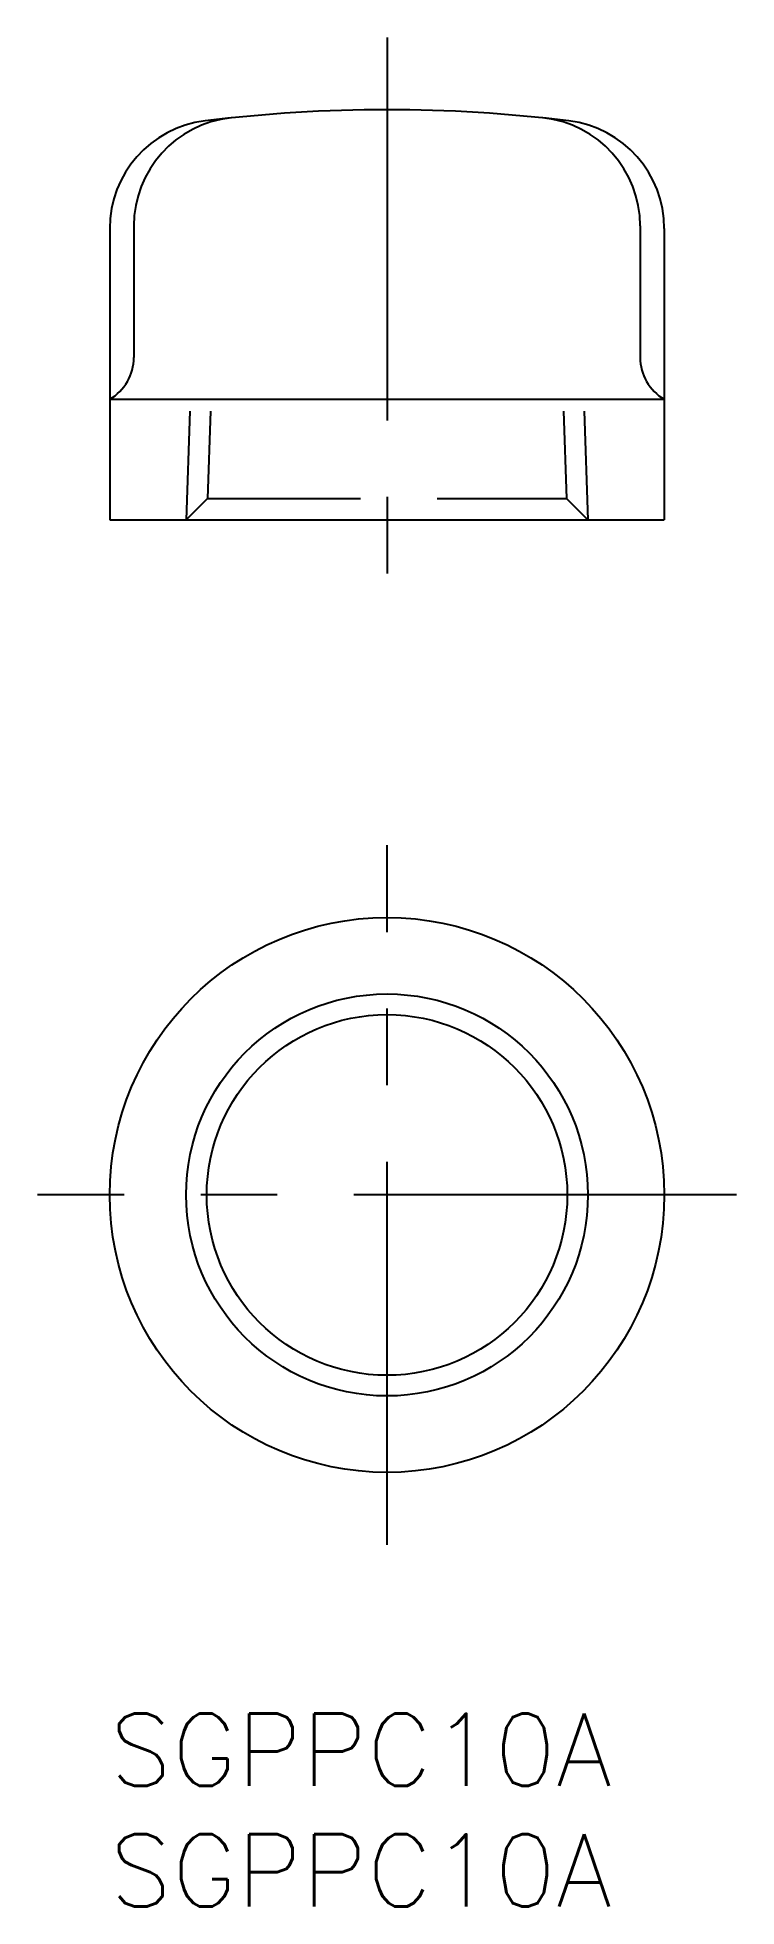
# Model space of a CAD drawing. Extents: x -3 to 26, y -8 to 69.5.
import ezdxf

# ---------------------------------------------------------------- set-up
doc = ezdxf.new("R2010")
doc.units = 0
doc.header["$LTSCALE"] = 0.5
doc.linetypes.add('CENTER', pattern=[50.8, 31.75, -6.35, 6.35, -6.35])
doc.linetypes.add('DASHED', pattern=[19.05, 12.7, -6.35])
for name, color, linetype in [('MSM_CENTER', 1, 'CENTER'), ('MSM_CONTINUOUS', 7, 'CONTINUOUS'), ('MSM_DASHED', 4, 'DASHED'), ('MSM_NARROW', 5, 'CONTINUOUS'), ('MSM_PART_NUMBER', 7, 'CONTINUOUS')]:
    doc.layers.add(name, color=color, linetype=linetype)
doc.styles.get("Standard").update_dxf_attribs({"font": 'txt.shx', "height": 3, "bigfont": 'bigfont.shx'})

# ---------------------------------------------------------------- blocks, each defined once
blk = doc.blocks.new('*U5')
at = {"layer": 'MSM_PART_NUMBER'}
blk.add_text('SGPPC10A', height=3, dxfattribs=at).set_placement((0, -3))
blk = doc.blocks.new('*U6')
at = {"layer": 'MSM_PART_NUMBER'}
blk.add_text('SGPPC10A', height=3, dxfattribs=at).set_placement((0, -8))

msp = doc.modelspace()

# ---------------------------------------------------------------- linework, layer by layer
at = {"layer": 'MSM_CENTER'}
for p, q in [((11.5, 69.485), (11.5, 46.485)), ((11.5, 7), (11.5, 36)), ((26, 21.5), (-3, 21.5))]:
    msp.add_line(p, q, dxfattribs=at)
at = {"layer": 'MSM_CONTINUOUS'}
for p, q in [((0, 61.557), (0, 49.485)), ((1, 61.671), (1, 56.217)), ((22, 61.671), (22, 56.217)), ((23, 61.557), (23, 49.485)), ((0, 54.485), (23, 54.485)), ((0, 49.485), (23, 49.485))]:
    msp.add_line(p, q, dxfattribs=at)
for radius in [11.5, 7.475]:
    msp.add_circle((11.5, 21.5), radius, dxfattribs=at)
for centre, radius, start, end in [((4.5, 61.557), 4.5, 96.99248, 180), ((5.5, 61.671), 4.5, 95.98959, 180), ((11.5, 4.485), 62, 83.00752, 96.99248), ((17.5, 61.671), 4.5, 0, 84.01041), ((18.5, 61.557), 4.5, 360, 83.00752), ((-1, 56.217), 2, 300.00001, 359.99998), ((24, 56.217), 2, 180.00002, 239.99999)]:
    msp.add_arc(centre, radius, start, end, dxfattribs=at)
at = {"layer": 'MSM_DASHED'}
for p, q in [((3.326, 53.985), (3.169, 49.485)), ((4.182, 53.985), (4.056, 50.372)), ((18.818, 53.985), (18.944, 50.372)), ((19.674, 53.985), (19.831, 49.485)), ((4.056, 50.372), (3.169, 49.485)), ((4.056, 50.372), (18.944, 50.372)), ((18.944, 50.372), (19.831, 49.485))]:
    msp.add_line(p, q, dxfattribs=at)
at = {"layer": 'MSM_NARROW'}
msp.add_circle((11.5, 21.5), 8.331, dxfattribs=at)

# ---------------------------------------------------------------- block references
at = {"layer": 'MSM_CONTINUOUS'}
for name in ['*U5', '*U6']:
    msp.add_blockref(name, (0, 0), dxfattribs=at)

doc.saveas('drawing.dxf')
